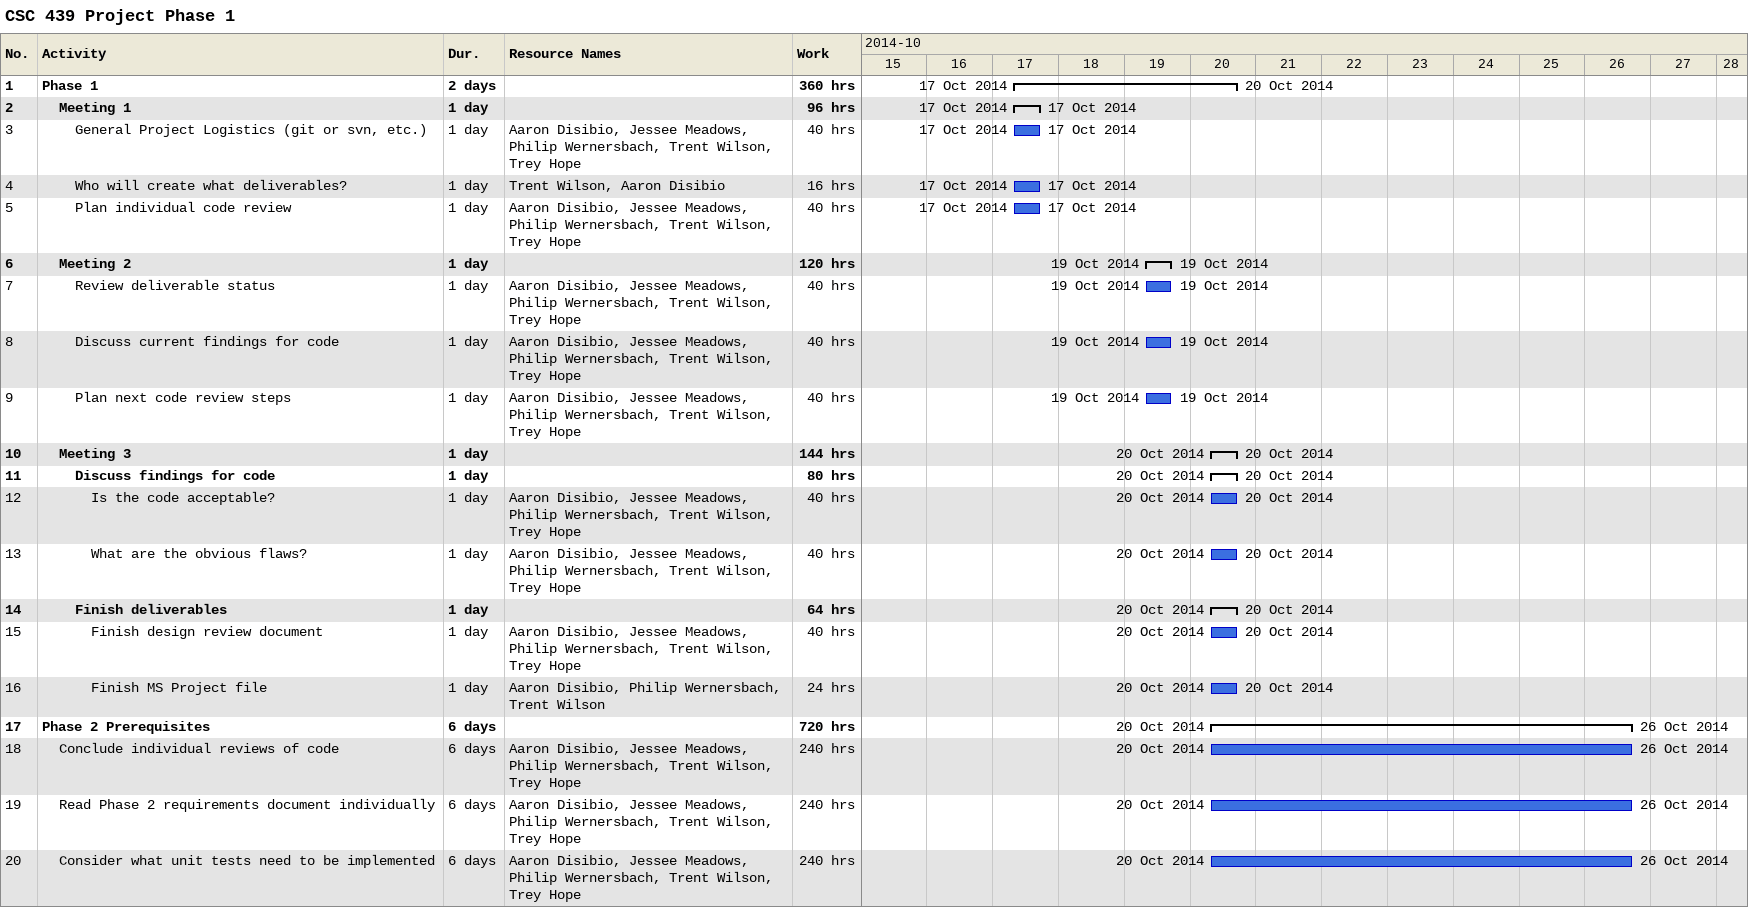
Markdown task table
CSC 439 Project Phase 1

| ID | Level | Task | Duration | Start | Finish | Resources | Work (h) |
|---|---|---|---|---|---|---|---|
| 1 | 1 | **Phase 1** | 2d | 2014-10-17 | 2014-10-20 |  | 360 |
| 2 | 2 | **Meeting 1** | 1d | 2014-10-17 | 2014-10-17 |  | 96 |
| 3 | 3 | General Project Logistics (git or svn, etc.) | 1d | 2014-10-17 | 2014-10-17 | Aaron Disibio, Jessee Meadows, Philip Wernersbach, Trent Wilson, Trey Hope | 40 |
| 4 | 3 | Who will create what deliverables? | 1d | 2014-10-17 | 2014-10-17 | Trent Wilson, Aaron Disibio | 16 |
| 5 | 3 | Plan individual code review | 1d | 2014-10-17 | 2014-10-17 | Aaron Disibio, Jessee Meadows, Philip Wernersbach, Trent Wilson, Trey Hope | 40 |
| 6 | 2 | **Meeting 2** | 1d | 2014-10-19 | 2014-10-19 |  | 120 |
| 7 | 3 | Review deliverable status | 1d | 2014-10-19 | 2014-10-19 | Aaron Disibio, Jessee Meadows, Philip Wernersbach, Trent Wilson, Trey Hope | 40 |
| 8 | 3 | Discuss current findings for code | 1d | 2014-10-19 | 2014-10-19 | Aaron Disibio, Jessee Meadows, Philip Wernersbach, Trent Wilson, Trey Hope | 40 |
| 9 | 3 | Plan next code review steps | 1d | 2014-10-19 | 2014-10-19 | Aaron Disibio, Jessee Meadows, Philip Wernersbach, Trent Wilson, Trey Hope | 40 |
| 10 | 2 | **Meeting 3** | 1d | 2014-10-20 | 2014-10-20 |  | 144 |
| 11 | 3 | **Discuss findings for code** | 1d | 2014-10-20 | 2014-10-20 |  | 80 |
| 12 | 4 | Is the code acceptable? | 1d | 2014-10-20 | 2014-10-20 | Aaron Disibio, Jessee Meadows, Philip Wernersbach, Trent Wilson, Trey Hope | 40 |
| 13 | 4 | What are the obvious flaws? | 1d | 2014-10-20 | 2014-10-20 | Aaron Disibio, Jessee Meadows, Philip Wernersbach, Trent Wilson, Trey Hope | 40 |
| 14 | 3 | **Finish deliverables** | 1d | 2014-10-20 | 2014-10-20 |  | 64 |
| 15 | 4 | Finish design review document | 1d | 2014-10-20 | 2014-10-20 | Aaron Disibio, Jessee Meadows, Philip Wernersbach, Trent Wilson, Trey Hope | 40 |
| 16 | 4 | Finish MS Project file | 1d | 2014-10-20 | 2014-10-20 | Aaron Disibio, Philip Wernersbach, Trent Wilson | 24 |
| 17 | 1 | **Phase 2 Prerequisites** | 6d | 2014-10-20 | 2014-10-26 |  | 720 |
| 18 | 2 | Conclude individual reviews of code | 6d | 2014-10-20 | 2014-10-26 | Aaron Disibio, Jessee Meadows, Philip Wernersbach, Trent Wilson, Trey Hope | 240 |
| 19 | 2 | Read Phase 2 requirements document individually | 6d | 2014-10-20 | 2014-10-26 | Aaron Disibio, Jessee Meadows, Philip Wernersbach, Trent Wilson, Trey Hope | 240 |
| 20 | 2 | Consider what unit tests need to be implemented | 6d | 2014-10-20 | 2014-10-26 | Aaron Disibio, Jessee Meadows, Philip Wernersbach, Trent Wilson, Trey Hope | 240 |
